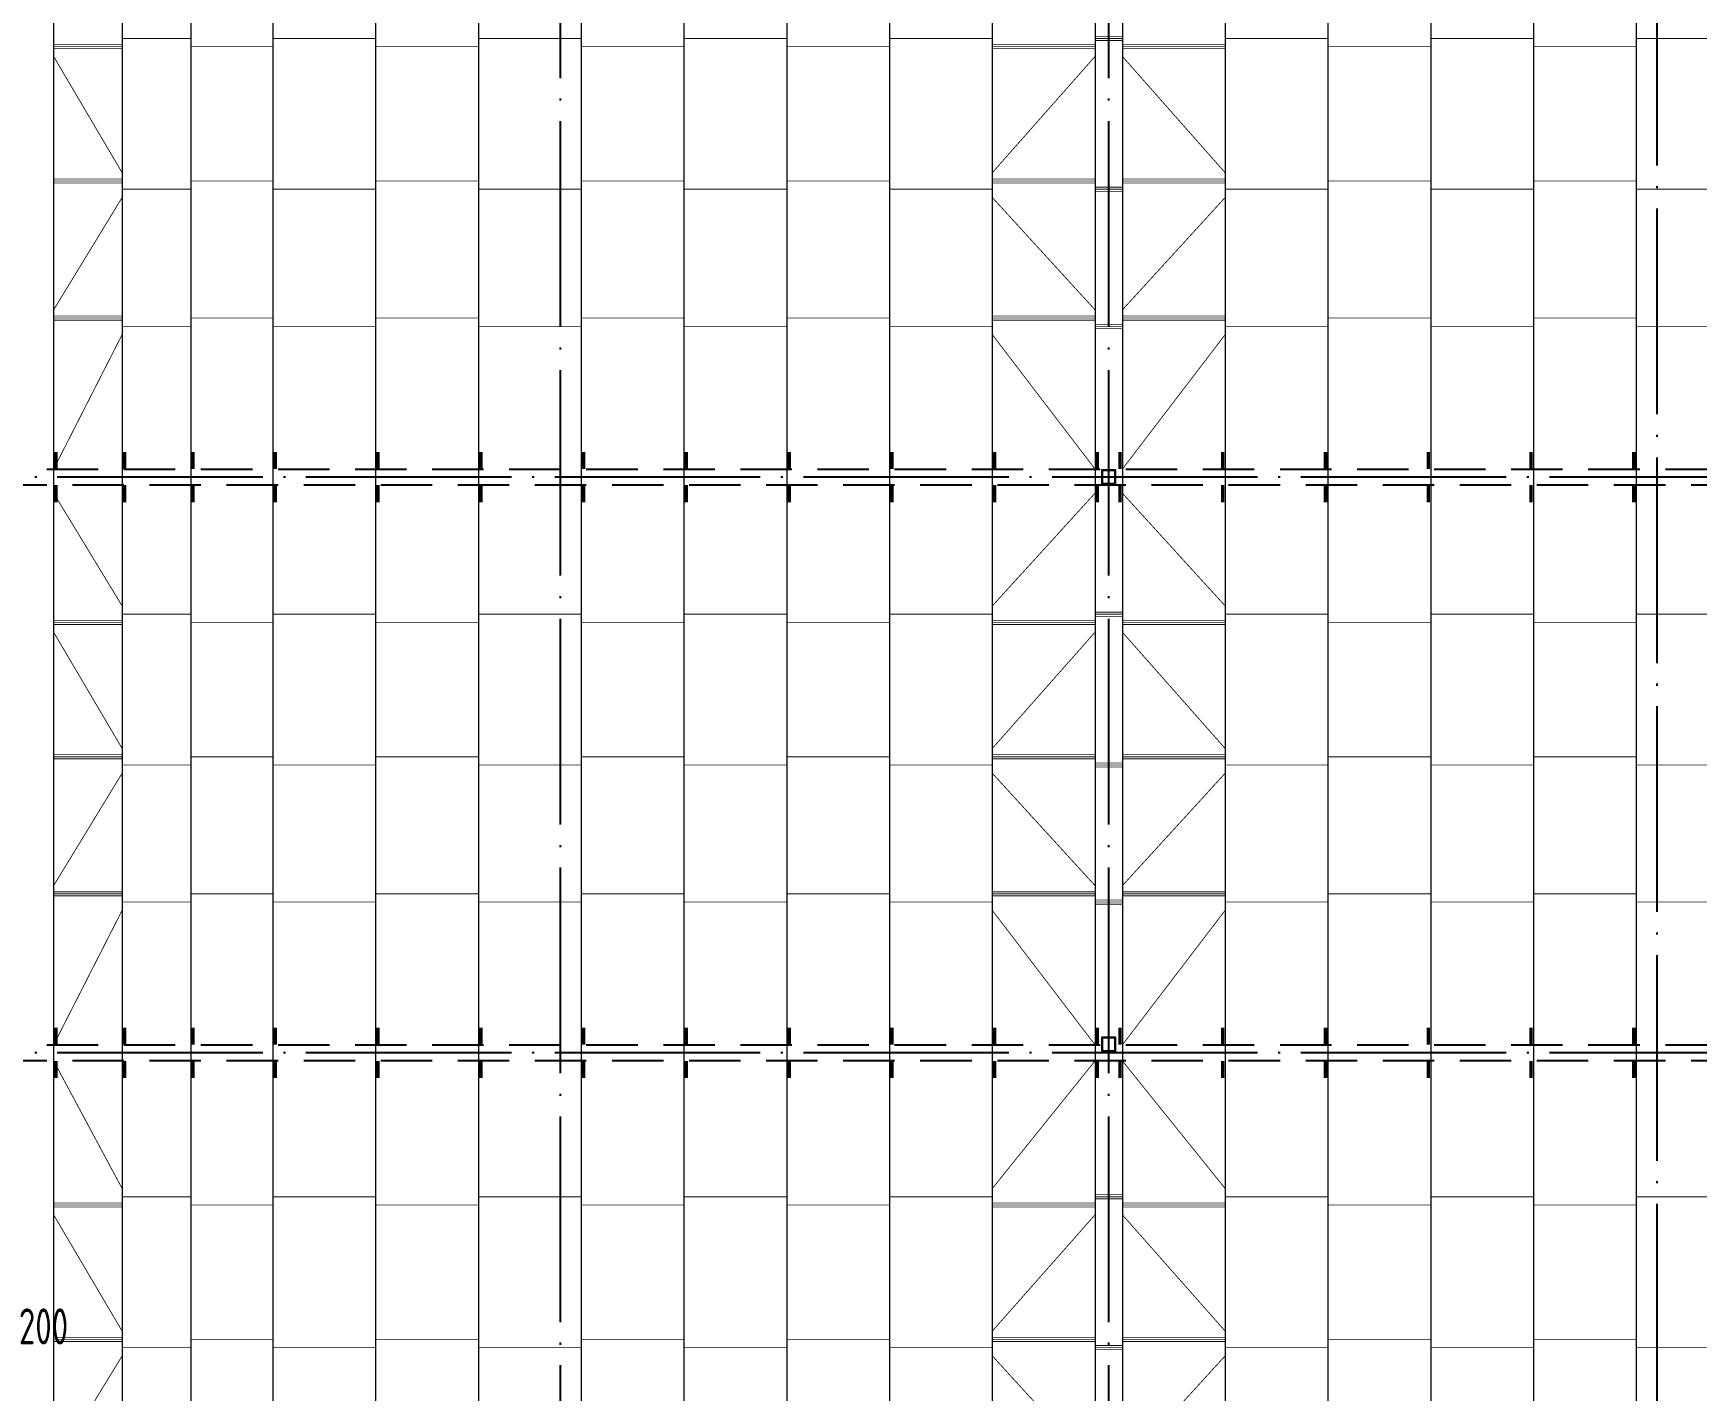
# Model space of a CAD drawing. Extents: x 899043 to 2598688, y -137197 to 211789.
# Drawn here: x 1539260 to 1563541, y 119968 to 139772 of the extents above; entities that cross this region are included whole.
import ezdxf

# ---------------------------------------------------------------- set-up
doc = ezdxf.new("R2010")
doc.units = 0
doc.header["$LTSCALE"] = 1500
doc.header["$MEASUREMENT"] = 0
doc.linetypes.add('DASHED', pattern=[0.75, 0.5, -0.25])
doc.linetypes.add('DOTE', pattern=[2.42, 2, -0.2, 0.02, -0.2])
for name, color, linetype in [('AXIS', 3, 'Continuous'), ('Boltx', 252, 'DASHED'), ('DIM', 3, 'Continuous'), ('M_Prof', 2, 'Continuous')]:
    doc.layers.add(name, color=color, linetype=linetype)
doc.layers.add('Pkpm_层114', color=2, linetype='Continuous', lineweight=18)
doc.styles.add('TSSD_Dimension', font='Tssdeng.shx', dxfattribs={"width": 0.7, "bigfont": 'hztxt.shx'})
doc.dimstyles.new('TSSD_150_150', dxfattribs={"dimtxt": 525, "dimasz": 150, "dimexe": 150, "dimexo": 375, "dimgap": 150, "dimtad": 1, "dimdec": 0, "dimzin": 0, "dimdsep": 46, "dimtxsty": 'TSSD_Dimension', "dimblk": 'ARCHTICK', "dimblk1": 'ARCHTICK', "dimblk2": 'ARCHTICK', "dimcen": 0, "dimdle": 150, "dimclrt": 7, "dimadec": 0, "dimazin": 0, "dimtfac": 1, "dimtdec": 0, "dimtix": 1, "dimtmove": 2, "dimatfit": 3, "dimfxl": 0, "dimtolj": 1, "dimtzin": 0, "dimarcsym": 0})

# ---------------------------------------------------------------- blocks, each defined once
blk = doc.blocks.new('A$C5AF141BB')
at = {"layer": 'AXIS', "color": 253, "linetype": 'DOTE'}
for p, q in [((8000, -5247.5), (8000, 123526.9)), ((16000, -5247.5), (16000, 123526.9)), ((24000, 123526.9), (24000, -5247.5)), ((36323.2, 94200), (-26941.1, 94200)), ((36323.2, 85800), (-26941.1, 85800))]:
    blk.add_line(p, q, dxfattribs=at)
blk = doc.blocks.new('A$C0BB32EA6')
at = {"layer": 'M_Prof'}
for points in [[(37900, -25300), (38100, -25300), (38100, -25100), (37900, -25100)], [(37906, -25294), (38094, -25294), (38094, -25106), (37906, -25106)], [(37900, -33575), (38100, -33575), (38100, -33375), (37900, -33375)], [(37906, -33569), (38094, -33569), (38094, -33381), (37906, -33381)]]:
    blk.add_lwpolyline(points, close=True, dxfattribs=at)
blk = doc.blocks.new('A$C2EA612DB')
at = {"layer": 'M_Prof'}
for points in [[(-16100, 85465), (-15900, 85465), (-15900, 85665), (-16100, 85665)], [(-16094, 85471), (-15906, 85471), (-15906, 85659), (-16094, 85659)]]:
    blk.add_lwpolyline(points, close=True, dxfattribs=at)
blk.add_blockref('A$C0BB32EA6', (-54000, 110765), dxfattribs=at)
blk = doc.blocks.new('_ArchTick')
at = {"color": 0, "linetype": 'ByBlock', "const_width": 0.4}
blk.add_lwpolyline([(-0.5, -0.5), (0.5, 0.5)], dxfattribs=at)
blk = doc.blocks.new('*D1180')
at = {"layer": 'Defpoints', "color": 0}
for p in [(1538758, 122897), (1538958, 122897), (1538958, 120494)]:
    blk.add_point(p, dxfattribs=at)
at = {"layer": 'DIM', "color": 0, "lineweight": -2}
for p, q in [((1538758, 122522), (1538758, 120344)), ((1538958, 122522), (1538958, 120344)), ((1538758, 120494), (1538608, 120494)), ((1538758, 120494), (1538958, 120494)), ((1538958, 120494), (1539108, 120494))]:
    blk.add_line(p, q, dxfattribs=at)
at = {"layer": 'DIM', "color": 0, "lineweight": -2, "xscale": 150, "yscale": 150, "zscale": 150}
blk.add_blockref('_ArchTick', (1538758, 120494), dxfattribs=at)
at = {"layer": 'DIM', "color": 0, "lineweight": -2, "xscale": 150, "yscale": 150, "zscale": 150, "rotation": 180}
blk.add_blockref('_ArchTick', (1538958, 120494), dxfattribs=at)
at = {"layer": 'DIM', "color": 7, "insert": (1539410, 120906), "char_height": 525, "attachment_point": 5, "style": 'TSSD_Dimension'}
blk.add_mtext('\\A1;200', dxfattribs=at)

msp = doc.modelspace()

# ---------------------------------------------------------------- linework, layer by layer
at = {"layer": 'Boltx', "color": 2, "linetype": 'ByBlock', "const_width": 12}
for points in [[(1540558, 139606.6), (1539558, 139606.6), (1539558, 139546.6), (1540558, 139546.6)], [(1553258, 139606.6), (1554758, 139606.6), (1554758, 139546.6), (1553258, 139546.6)], [(1554758, 139726.6), (1555158, 139726.6), (1555158, 139666.6), (1554758, 139666.6)], [(1556658, 139606.6), (1555158, 139606.6), (1555158, 139546.6), (1556658, 139546.6)], [(1540558, 137646.6), (1539558, 137646.6), (1539558, 137586.6), (1540558, 137586.6)], [(1553258, 137646.6), (1554758, 137646.6), (1554758, 137586.6), (1553258, 137586.6)], [(1554758, 137526.6), (1555158, 137526.6), (1555158, 137466.6), (1554758, 137466.6)], [(1556658, 137646.6), (1555158, 137646.6), (1555158, 137586.6), (1556658, 137586.6)], [(1540558, 135646.6), (1539558, 135646.6), (1539558, 135586.6), (1540558, 135586.6)], [(1553258, 135646.6), (1554758, 135646.6), (1554758, 135586.6), (1553258, 135586.6)], [(1554758, 135526.6), (1555158, 135526.6), (1555158, 135466.6), (1554758, 135466.6)], [(1556658, 135646.6), (1555158, 135646.6), (1555158, 135586.6), (1556658, 135586.6)], [(1540558, 131206.6), (1539558, 131206.6), (1539558, 131146.6), (1540558, 131146.6)], [(1553258, 131206.6), (1554758, 131206.6), (1554758, 131146.6), (1553258, 131146.6)], [(1554758, 131326.6), (1555158, 131326.6), (1555158, 131266.6), (1554758, 131266.6)], [(1556658, 131206.6), (1555158, 131206.6), (1555158, 131146.6), (1556658, 131146.6)], [(1540558, 129246.6), (1539558, 129246.6), (1539558, 129186.6), (1540558, 129186.6)], [(1553258, 129246.6), (1554758, 129246.6), (1554758, 129186.6), (1553258, 129186.6)], [(1556658, 129246.6), (1555158, 129246.6), (1555158, 129186.6), (1556658, 129186.6)], [(1554758, 129126.6), (1555158, 129126.6), (1555158, 129066.6), (1554758, 129066.6)], [(1540558, 127246.6), (1539558, 127246.6), (1539558, 127186.6), (1540558, 127186.6)], [(1553258, 127246.6), (1554758, 127246.6), (1554758, 127186.6), (1553258, 127186.6)], [(1556658, 127246.6), (1555158, 127246.6), (1555158, 127186.6), (1556658, 127186.6)], [(1554758, 127126.6), (1555158, 127126.6), (1555158, 127066.6), (1554758, 127066.6)], [(1540558, 122706.6), (1539558, 122706.6), (1539558, 122646.6), (1540558, 122646.6)], [(1553258, 122706.6), (1554758, 122706.6), (1554758, 122646.6), (1553258, 122646.6)], [(1554758, 122826.6), (1555158, 122826.6), (1555158, 122766.6), (1554758, 122766.6)], [(1556658, 122706.6), (1555158, 122706.6), (1555158, 122646.6), (1556658, 122646.6)], [(1540558, 120746.6), (1539558, 120746.6), (1539558, 120686.6), (1540558, 120686.6)], [(1553258, 120746.6), (1554758, 120746.6), (1554758, 120686.6), (1553258, 120686.6)], [(1556658, 120746.6), (1555158, 120746.6), (1555158, 120686.6), (1556658, 120686.6)], [(1554758, 120626.6), (1555158, 120626.6), (1555158, 120566.6), (1554758, 120566.6)]]:
    msp.add_lwpolyline(points, close=True, dxfattribs=at)
for points in [[(1541558, 139696.6), (1540558, 139696.6)], [(1544258, 139696.6), (1542758, 139696.6)], [(1547258, 139696.6), (1545758, 139696.6)], [(1550258, 139696.6), (1548758, 139696.6)], [(1553258, 139696.6), (1551758, 139696.6)], [(1555158, 139696.6), (1554758, 139696.6)], [(1556658, 139696.6), (1558158, 139696.6)], [(1559658, 139696.6), (1561158, 139696.6)], [(1562658, 139696.6), (1564158, 139696.6)], [(1539558, 139576.6), (1540558, 139576.6)], [(1540558, 137736.6), (1539558, 139433.4)], [(1541558, 139576.6), (1542758, 139576.6)], [(1544258, 139576.6), (1545758, 139576.6)], [(1547258, 139576.6), (1548758, 139576.6)], [(1550258, 139576.6), (1551758, 139576.6)], [(1553258, 139576.6), (1554758, 139576.6)], [(1554758, 139433.4), (1553258, 137736.6)], [(1556658, 139576.6), (1555158, 139576.6)], [(1555158, 139433.4), (1556658, 137736.6)], [(1559658, 139576.6), (1558158, 139576.6)], [(1562658, 139576.6), (1561158, 139576.6)], [(1539558, 137616.6), (1540558, 137616.6)], [(1541558, 137496.6), (1540558, 137496.6)], [(1541558, 137616.6), (1542758, 137616.6)], [(1544258, 137496.6), (1542758, 137496.6)], [(1544258, 137616.6), (1545758, 137616.6)], [(1547258, 137496.6), (1545758, 137496.6)], [(1547258, 137616.6), (1548758, 137616.6)], [(1550258, 137496.6), (1548758, 137496.6)], [(1550258, 137616.6), (1551758, 137616.6)], [(1553258, 137496.6), (1551758, 137496.6)], [(1553258, 137616.6), (1554758, 137616.6)], [(1555158, 137496.6), (1554758, 137496.6)], [(1556658, 137616.6), (1555158, 137616.6)], [(1556658, 137496.6), (1558158, 137496.6)], [(1559658, 137616.6), (1558158, 137616.6)], [(1559658, 137496.6), (1561158, 137496.6)], [(1562658, 137616.6), (1561158, 137616.6)], [(1562658, 137496.6), (1564158, 137496.6)], [(1539558, 135736.6), (1540558, 137376.6)], [(1554758, 135736.6), (1553258, 137376.6)], [(1555158, 135736.6), (1556658, 137376.6)], [(1539558, 135616.6), (1540558, 135616.6)], [(1541558, 135496.6), (1540558, 135496.6)], [(1541558, 135616.6), (1542758, 135616.6)], [(1544258, 135496.6), (1542758, 135496.6)], [(1544258, 135616.6), (1545758, 135616.6)], [(1547258, 135496.6), (1545758, 135496.6)], [(1547258, 135616.6), (1548758, 135616.6)], [(1550258, 135496.6), (1548758, 135496.6)], [(1550258, 135616.6), (1551758, 135616.6)], [(1553258, 135496.6), (1551758, 135496.6)], [(1553258, 135616.6), (1554758, 135616.6)], [(1555158, 135496.6), (1554758, 135496.6)], [(1556658, 135616.6), (1555158, 135616.6)], [(1556658, 135496.6), (1558158, 135496.6)], [(1559658, 135616.6), (1558158, 135616.6)], [(1559658, 135496.6), (1561158, 135496.6)], [(1562658, 135616.6), (1561158, 135616.6)], [(1562658, 135496.6), (1564158, 135496.6)], [(1539558, 133414.1), (1540558, 135376.6)], [(1553258, 135376.6), (1554758, 133414.1)], [(1556658, 135376.6), (1555158, 133414.1)], [(1540558, 131416.6), (1539558, 133061.6)], [(1554758, 133061.6), (1553258, 131416.6)], [(1555158, 133061.6), (1556658, 131416.6)], [(1539558, 131176.6), (1540558, 131176.6)], [(1541558, 131296.6), (1540558, 131296.6)], [(1541558, 131176.6), (1542758, 131176.6)], [(1544258, 131296.6), (1542758, 131296.6)], [(1544258, 131176.6), (1545758, 131176.6)], [(1547258, 131296.6), (1545758, 131296.6)], [(1547258, 131176.6), (1548758, 131176.6)], [(1550258, 131296.6), (1548758, 131296.6)], [(1550258, 131176.6), (1551758, 131176.6)], [(1553258, 131296.6), (1551758, 131296.6)], [(1553258, 131176.6), (1554758, 131176.6)], [(1555158, 131296.6), (1554758, 131296.6)], [(1556658, 131176.6), (1555158, 131176.6)], [(1556658, 131296.6), (1558158, 131296.6)], [(1559658, 131176.6), (1558158, 131176.6)], [(1559658, 131296.6), (1561158, 131296.6)], [(1562658, 131176.6), (1561158, 131176.6)], [(1562658, 131296.6), (1564158, 131296.6)], [(1540558, 129336.6), (1539558, 131033.4)], [(1554758, 131033.4), (1553258, 129336.6)], [(1555158, 131033.4), (1556658, 129336.6)], [(1539558, 129216.6), (1540558, 129216.6)], [(1541558, 129216.6), (1542758, 129216.6)], [(1544258, 129216.6), (1545758, 129216.6)], [(1547258, 129216.6), (1548758, 129216.6)], [(1550258, 129216.6), (1551758, 129216.6)], [(1553258, 129216.6), (1554758, 129216.6)], [(1556658, 129216.6), (1555158, 129216.6)], [(1559658, 129216.6), (1558158, 129216.6)], [(1562658, 129216.6), (1561158, 129216.6)], [(1539558, 127336.6), (1540558, 128976.6)], [(1541558, 129096.6), (1540558, 129096.6)], [(1544258, 129096.6), (1542758, 129096.6)], [(1547258, 129096.6), (1545758, 129096.6)], [(1550258, 129096.6), (1548758, 129096.6)], [(1553258, 129096.6), (1551758, 129096.6)], [(1554758, 127336.6), (1553258, 128976.6)], [(1555158, 129096.6), (1554758, 129096.6)], [(1555158, 127336.6), (1556658, 128976.6)], [(1556658, 129096.6), (1558158, 129096.6)], [(1559658, 129096.6), (1561158, 129096.6)], [(1562658, 129096.6), (1564158, 129096.6)], [(1539558, 127216.6), (1540558, 127216.6)], [(1541558, 127096.6), (1540558, 127096.6)], [(1541558, 127216.6), (1542758, 127216.6)], [(1544258, 127096.6), (1542758, 127096.6)], [(1544258, 127216.6), (1545758, 127216.6)], [(1547258, 127096.6), (1545758, 127096.6)], [(1547258, 127216.6), (1548758, 127216.6)], [(1550258, 127096.6), (1548758, 127096.6)], [(1550258, 127216.6), (1551758, 127216.6)], [(1553258, 127096.6), (1551758, 127096.6)], [(1553258, 127216.6), (1554758, 127216.6)], [(1555158, 127096.6), (1554758, 127096.6)], [(1556658, 127216.6), (1555158, 127216.6)], [(1556658, 127096.6), (1558158, 127096.6)], [(1559658, 127216.6), (1558158, 127216.6)], [(1559658, 127096.6), (1561158, 127096.6)], [(1562658, 127216.6), (1561158, 127216.6)], [(1562658, 127096.6), (1564158, 127096.6)], [(1539558, 125014.1), (1540558, 126976.6)], [(1553258, 126976.6), (1554758, 125014.1)], [(1556658, 126976.6), (1555158, 125014.1)], [(1540558, 122916.6), (1539558, 124779.1)], [(1554758, 124779.1), (1553258, 122916.6)], [(1555158, 124779.1), (1556658, 122916.6)], [(1539558, 122676.6), (1540558, 122676.6)], [(1541558, 122796.6), (1540558, 122796.6)], [(1541558, 122676.6), (1542758, 122676.6)], [(1544258, 122796.6), (1542758, 122796.6)], [(1544258, 122676.6), (1545758, 122676.6)], [(1547258, 122796.6), (1545758, 122796.6)], [(1547258, 122676.6), (1548758, 122676.6)], [(1550258, 122796.6), (1548758, 122796.6)], [(1550258, 122676.6), (1551758, 122676.6)], [(1553258, 122796.6), (1551758, 122796.6)], [(1553258, 122676.6), (1554758, 122676.6)], [(1555158, 122796.6), (1554758, 122796.6)], [(1556658, 122676.6), (1555158, 122676.6)], [(1556658, 122796.6), (1558158, 122796.6)], [(1559658, 122676.6), (1558158, 122676.6)], [(1559658, 122796.6), (1561158, 122796.6)], [(1562658, 122676.6), (1561158, 122676.6)], [(1562658, 122796.6), (1564158, 122796.6)], [(1540558, 120836.6), (1539558, 122533.4)], [(1554758, 122533.4), (1553258, 120836.6)], [(1555158, 122533.4), (1556658, 120836.6)], [(1539558, 120716.6), (1540558, 120716.6)], [(1541558, 120716.6), (1542758, 120716.6)], [(1544258, 120716.6), (1545758, 120716.6)], [(1547258, 120716.6), (1548758, 120716.6)], [(1550258, 120716.6), (1551758, 120716.6)], [(1553258, 120716.6), (1554758, 120716.6)], [(1556658, 120716.6), (1555158, 120716.6)], [(1559658, 120716.6), (1558158, 120716.6)], [(1562658, 120716.6), (1561158, 120716.6)], [(1539558, 118836.6), (1540558, 120476.6)], [(1541558, 120596.6), (1540558, 120596.6)], [(1544258, 120596.6), (1542758, 120596.6)], [(1547258, 120596.6), (1545758, 120596.6)], [(1550258, 120596.6), (1548758, 120596.6)], [(1553258, 120596.6), (1551758, 120596.6)], [(1554758, 118836.6), (1553258, 120476.6)], [(1555158, 120596.6), (1554758, 120596.6)], [(1555158, 118836.6), (1556658, 120476.6)], [(1556658, 120596.6), (1558158, 120596.6)], [(1559658, 120596.6), (1561158, 120596.6)], [(1562658, 120596.6), (1564158, 120596.6)]]:
    msp.add_lwpolyline(points, dxfattribs=at)
at = {"layer": 'Boltx', "color": 4, "linetype": 'ByBlock', "const_width": 50}
for points in [[(1539593.2, 133414.1), (1539593.2, 133664.1)], [(1540593.2, 133414.1), (1540593.2, 133664.1)], [(1541593.2, 133414.1), (1541593.2, 133664.1)], [(1542793.2, 133414.1), (1542793.2, 133664.1)], [(1544293.2, 133414.1), (1544293.2, 133664.1)], [(1545793.2, 133414.1), (1545793.2, 133664.1)], [(1547293.2, 133414.1), (1547293.2, 133664.1)], [(1548793.2, 133414.1), (1548793.2, 133664.1)], [(1550293.2, 133414.1), (1550293.2, 133664.1)], [(1551793.2, 133414.1), (1551793.2, 133664.1)], [(1553293.2, 133414.1), (1553293.2, 133664.1)], [(1554793.2, 133414.1), (1554793.2, 133664.1)], [(1555122.7, 133414.1), (1555122.7, 133664.1)], [(1556622.7, 133414.1), (1556622.7, 133664.1)], [(1558122.7, 133414.1), (1558122.7, 133664.1)], [(1559622.7, 133414.1), (1559622.7, 133664.1)], [(1561122.7, 133414.1), (1561122.7, 133664.1)], [(1562622.7, 133414.1), (1562622.7, 133664.1)], [(1539593.2, 132929.1), (1539593.2, 133179.1)], [(1540593.2, 132929.1), (1540593.2, 133179.1)], [(1541593.2, 132929.1), (1541593.2, 133179.1)], [(1542793.2, 132929.1), (1542793.2, 133179.1)], [(1544293.2, 132929.1), (1544293.2, 133179.1)], [(1545793.2, 132929.1), (1545793.2, 133179.1)], [(1547293.2, 132929.1), (1547293.2, 133179.1)], [(1548793.2, 132929.1), (1548793.2, 133179.1)], [(1550293.2, 132929.1), (1550293.2, 133179.1)], [(1551793.2, 132929.1), (1551793.2, 133179.1)], [(1553293.2, 132929.1), (1553293.2, 133179.1)], [(1554793.2, 132929.1), (1554793.2, 133179.1)], [(1555122.7, 132929.1), (1555122.7, 133179.1)], [(1556622.7, 132929.1), (1556622.7, 133179.1)], [(1558122.7, 132929.1), (1558122.7, 133179.1)], [(1559622.7, 132929.1), (1559622.7, 133179.1)], [(1561122.7, 132929.1), (1561122.7, 133179.1)], [(1562622.7, 132929.1), (1562622.7, 133179.1)], [(1539593.2, 125014.1), (1539593.2, 125264.1)], [(1540593.2, 125014.1), (1540593.2, 125264.1)], [(1541593.2, 125014.1), (1541593.2, 125264.1)], [(1542793.2, 125014.1), (1542793.2, 125264.1)], [(1544293.2, 125014.1), (1544293.2, 125264.1)], [(1545793.2, 125014.1), (1545793.2, 125264.1)], [(1547293.2, 125014.1), (1547293.2, 125264.1)], [(1548793.2, 125014.1), (1548793.2, 125264.1)], [(1550293.2, 125014.1), (1550293.2, 125264.1)], [(1551793.2, 125014.1), (1551793.2, 125264.1)], [(1553293.2, 125014.1), (1553293.2, 125264.1)], [(1554793.2, 125014.1), (1554793.2, 125264.1)], [(1555122.7, 125014.1), (1555122.7, 125264.1)], [(1556622.7, 125014.1), (1556622.7, 125264.1)], [(1558122.7, 125014.1), (1558122.7, 125264.1)], [(1559622.7, 125014.1), (1559622.7, 125264.1)], [(1561122.7, 125014.1), (1561122.7, 125264.1)], [(1562622.7, 125014.1), (1562622.7, 125264.1)], [(1539593.2, 124529.1), (1539593.2, 124779.1)], [(1540593.2, 124529.1), (1540593.2, 124779.1)], [(1541593.2, 124529.1), (1541593.2, 124779.1)], [(1542793.2, 124529.1), (1542793.2, 124779.1)], [(1544293.2, 124529.1), (1544293.2, 124779.1)], [(1545793.2, 124529.1), (1545793.2, 124779.1)], [(1547293.2, 124529.1), (1547293.2, 124779.1)], [(1548793.2, 124529.1), (1548793.2, 124779.1)], [(1550293.2, 124529.1), (1550293.2, 124779.1)], [(1551793.2, 124529.1), (1551793.2, 124779.1)], [(1553293.2, 124529.1), (1553293.2, 124779.1)], [(1554793.2, 124529.1), (1554793.2, 124779.1)], [(1555122.7, 124529.1), (1555122.7, 124779.1)], [(1556622.7, 124529.1), (1556622.7, 124779.1)], [(1558122.7, 124529.1), (1558122.7, 124779.1)], [(1559622.7, 124529.1), (1559622.7, 124779.1)], [(1561122.7, 124529.1), (1561122.7, 124779.1)], [(1562622.7, 124529.1), (1562622.7, 124779.1)]]:
    msp.add_lwpolyline(points, dxfattribs=at)
at = {"layer": 'Boltx', "color": 4}
for points in [[(1516958, 133414.1), (1570958, 133414.1), (1570958, 133179.1), (1516958, 133179.1)], [(1516958, 125014.1), (1570958, 125014.1), (1570958, 124779.1), (1516958, 124779.1)]]:
    msp.add_lwpolyline(points, close=True, dxfattribs=at)
at = {"layer": 'Pkpm_层114', "color": 2, "linetype": 'ByBlock'}
for p, q in [((1539558, 158496.6), (1539558, 47496.6)), ((1540558, 158496.6), (1540558, 47496.6)), ((1541558, 158496.6), (1541558, 47496.6)), ((1542758, 158496.6), (1542758, 47496.6)), ((1544258, 158496.6), (1544258, 47496.6)), ((1545758, 158496.6), (1545758, 47496.6)), ((1547258, 158496.6), (1547258, 47496.6)), ((1548758, 158496.6), (1548758, 47496.6)), ((1550258, 158496.6), (1550258, 47496.6)), ((1551758, 158496.6), (1551758, 47496.6)), ((1553258, 158496.6), (1553258, 47496.6)), ((1554758, 158496.6), (1554758, 47496.6)), ((1555158, 158496.6), (1555158, 47496.6)), ((1556658, 158496.6), (1556658, 47496.6)), ((1558158, 158496.6), (1558158, 47496.6)), ((1559658, 158496.6), (1559658, 47496.6)), ((1561158, 158496.6), (1561158, 47496.6)), ((1562658, 158496.6), (1562658, 47496.6))]:
    msp.add_line(p, q, dxfattribs=at)

# ---------------------------------------------------------------- block references
at = {"layer": 'AXIS'}
for name, p in [('A$C5AF141BB', (1538958, 39096.6)), ('A$C2EA612DB', (1570958, 47731.6))]:
    msp.add_blockref(name, p, dxfattribs=at)

# ---------------------------------------------------------------- dimensions: what is measured, and where the dimension line sits
at = {"layer": 'DIM'}
dim = msp.add_linear_dim(base=(1538958, 120493.5), p1=(1538758, 122896.9), p2=(1538958, 122896.9), dimstyle='TSSD_150_150', dxfattribs=at)
dim.commit()
dim.dimension.update_dxf_attribs({"geometry": '*D1180', "text_midpoint": (1539409.6, 120906), "dimtype": 160})

doc.saveas('drawing.dxf')
